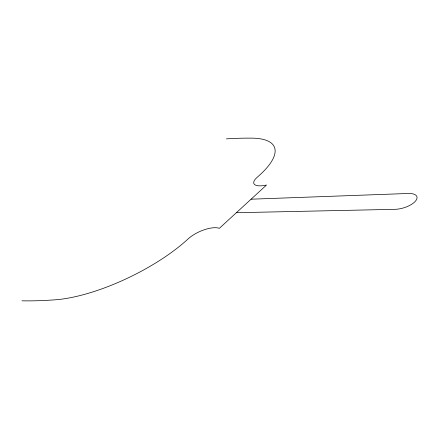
<?xml version="1.0" encoding="UTF-8"?>
<svg xmlns="http://www.w3.org/2000/svg" width="439" height="439" viewBox="0 0 439 439"><rect width="100%" height="100%" fill="white"/><g stroke="black" fill="none" stroke-linecap="round" stroke-linejoin="round"><path stroke-width="0.66" d="M251.075 199.202L408.188 193.478A15.804 6.728 -17.1 0 1 415.574 200.996A15.804 6.728 -17.1 0 1 395.084 209.321L236.358 212.717M21.95 300.819A350.031 100.432 -21.4 0 0 57.383 299.639A103.291 35.422 -26 0 0 188.166 238.871A20.699 8.05 -24.1 0 1 219.357 228.324L266.511 185.028A18.581 6.541 -21.4 0 1 257.254 177.23A91.888 29.325 -23.4 0 0 253.193 138.164A721.321 259.164 -36.1 0 0 226.409 138.856"/></g></svg>
